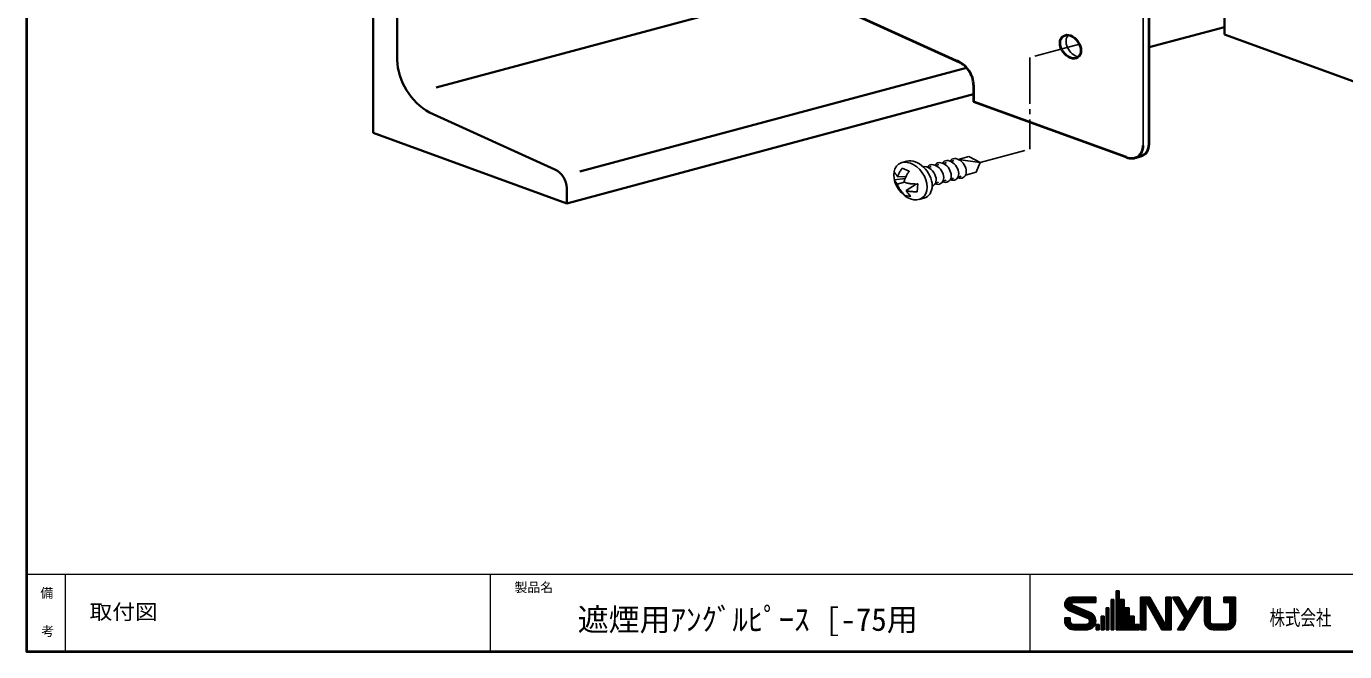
# Model space of a CAD drawing. Units: millimetres on the paper. Extents: x -606 to 595, y -152 to 420.
# Drawn here: x -606 to -350.2, y -151.5 to -30.2 of the extents above; entities that cross this region are included whole.
import ezdxf
from ezdxf.enums import TextEntityAlignment as Align

# ---------------------------------------------------------------- set-up
doc = ezdxf.new("R2010")
doc.units = ezdxf.units.MM
doc.linetypes.add('CHAIN2', pattern=[12, 9, -1, 1, -1])
for name, color, linetype, lineweight in [('0-1_遮煙ﾋﾟｰｽ', 7, 'Continuous', 40), ('0-2_ﾋﾞｽ', 4, 'Continuous', 25), ('0-3_鉄板', 4, 'Continuous', 25), ('0-7', 3, 'Continuous', 35), ('F-0', 4, 'Continuous', 25)]:
    doc.layers.add(name, color=color, linetype=linetype, lineweight=lineweight)
doc.layers.add('F-2', color=7, linetype='Continuous')
doc.layers.add('F-3', color=7, linetype='Continuous')
doc.styles.add('ＭＳ ゴシック', font='')
doc.styles.get('ＭＳ ゴシック').set_extended_font_data('MS Gothic')

msp = doc.modelspace()

# ---------------------------------------------------------------- linework, layer by layer
at = {"layer": '0-1_遮煙ﾋﾟｰｽ', "color": 4, "lineweight": 25}
msp.add_line((-389.286, -53.291), (-389.286, 14.711), dxfattribs=at)
at = {"layer": '0-1_遮煙ﾋﾟｰｽ'}
for p, q in [((-388.127, -52.98), (-388.127, 15.022)), ((-450.716, -25.424), (-424.914, -37.137)), ((-422.176, -41.584), (-422.176, -44.818)), ((-392.573, -55.593), (-422.176, -44.818)), ((-390.898, -55.713), (-389.739, -55.403))]:
    msp.add_line(p, q, dxfattribs=at)
msp.add_ellipse((-403.382, -34.159), major_axis=(-1.434, 2.048), ratio=0.7, dxfattribs=at)
at = {"layer": '0-1_遮煙ﾋﾟｰｽ', "color": 4, "lineweight": 25}
msp.add_ellipse((-402.223, -33.848), major_axis=(-1.434, 2.048), ratio=0.7, start_param=0.0894526, end_param=2.5531968, dxfattribs=at)
at = {"layer": '0-1_遮煙ﾋﾟｰｽ'}
for centre, start_param, end_param in [((-425.465, -40.387), 3.9265462, 5.4976389), ((-392.575, -52.092), 2.3560463, 3.927139), ((-391.416, -51.781), 2.8913039, 3.927139)]:
    msp.add_ellipse(centre, major_axis=(-2.326, 3.322), ratio=0.7, start_param=start_param, end_param=end_param, dxfattribs=at)
at = {"layer": '0-2_ﾋﾞｽ', "linetype": 'CHAIN2'}
for p, q in [((-401.639, -33.692), (-411.25, -36.267)), ((-411.25, -36.267), (-411.25, -54)), ((-420.909, -56.588), (-411.25, -54))]:
    msp.add_line(p, q, dxfattribs=at)
at = {"layer": '0-2_ﾋﾞｽ'}
for p, q in [((-426.006, -56.247), (-426.611, -56.409)), ((-423.078, -55.463), (-425.147, -56.017)), ((-420.909, -56.588), (-425.147, -56.017)), ((-420.909, -56.588), (-423.078, -55.463)), ((-437.612, -58.384), (-437.614, -58.38)), ((-437.571, -58.449), (-437.612, -58.384)), ((-437.53, -58.514), (-437.571, -58.449)), ((-437.488, -58.579), (-437.53, -58.514)), ((-437.447, -58.644), (-437.488, -58.579)), ((-437.406, -58.709), (-437.447, -58.644)), ((-437.364, -58.773), (-437.406, -58.709)), ((-437.322, -58.836), (-437.364, -58.773)), ((-437.28, -58.9), (-437.322, -58.836)), ((-436.088, -56.64), (-435.122, -56.381)), ((-434.666, -58.268), (-436.063, -57.737)), ((-430.398, -57.424), (-431.004, -57.586)), ((-428.934, -57.032), (-429.539, -57.194)), ((-427.47, -56.639), (-428.075, -56.802)), ((-421.669, -58.498), (-423.738, -59.053)), ((-420.909, -56.588), (-421.669, -58.498)), ((-437.53, -60.014), (-437.571, -59.949)), ((-437.568, -59.953), (-435.487, -59.752)), ((-437.488, -60.079), (-437.53, -60.014)), ((-437.447, -60.144), (-437.488, -60.079)), ((-437.406, -60.209), (-437.447, -60.144)), ((-437.364, -60.273), (-437.406, -60.209)), ((-437.322, -60.336), (-437.364, -60.273)), ((-437.28, -60.4), (-437.322, -60.336)), ((-437.238, -58.963), (-437.28, -58.9)), ((-437.238, -60.463), (-437.28, -60.4)), ((-437.195, -59.025), (-437.238, -58.963)), ((-437.195, -60.525), (-437.238, -60.463)), ((-437.152, -59.086), (-437.195, -59.025)), ((-437.152, -60.586), (-437.195, -60.525)), ((-437.109, -59.148), (-437.152, -59.086)), ((-437.109, -60.648), (-437.152, -60.586)), ((-437.065, -59.208), (-437.109, -59.148)), ((-437.065, -60.708), (-437.109, -60.648)), ((-437.021, -59.268), (-437.065, -59.208)), ((-437.021, -60.768), (-437.065, -60.708)), ((-436.976, -59.326), (-437.021, -59.268)), ((-437.001, -60.793), (-437.021, -60.768)), ((-437.001, -60.793), (-435.591, -60.441)), ((-437.001, -60.793), (-436.987, -60.843)), ((-436.987, -60.843), (-436.953, -60.946)), ((-436.942, -59.37), (-436.976, -59.326)), ((-436.953, -60.946), (-436.914, -61.048)), ((-436.942, -59.37), (-435.32, -59.36)), ((-436.914, -61.048), (-436.871, -61.15)), ((-436.871, -61.15), (-436.824, -61.252)), ((-436.824, -61.252), (-436.773, -61.354)), ((-436.773, -61.354), (-436.717, -61.455)), ((-435.652, -60.381), (-435.657, -60.412)), ((-435.253, -62.063), (-433.341, -60.789)), ((-433.021, -60.782), (-433.153, -62.286)), ((-428.99, -60.46), (-429.595, -60.622)), ((-427.526, -60.068), (-428.131, -60.23)), ((-426.061, -59.675), (-426.667, -59.837)), ((-424.597, -59.283), (-425.202, -59.445)), ((-436.717, -61.455), (-436.659, -61.556)), ((-436.659, -61.556), (-436.597, -61.657)), ((-436.597, -61.657), (-436.531, -61.758)), ((-436.531, -61.758), (-436.463, -61.858)), ((-436.463, -61.858), (-436.391, -61.959)), ((-436.391, -61.959), (-436.317, -62.059)), ((-436.317, -62.059), (-436.24, -62.159)), ((-436.24, -62.159), (-436.161, -62.259)), ((-436.161, -62.259), (-436.08, -62.358)), ((-436.08, -62.358), (-435.997, -62.458)), ((-435.997, -62.458), (-435.912, -62.557)), ((-435.912, -62.557), (-435.825, -62.657)), ((-435.825, -62.657), (-435.737, -62.756)), ((-435.737, -62.756), (-435.648, -62.855)), ((-435.648, -62.855), (-435.558, -62.954)), ((-435.558, -62.954), (-435.496, -63.022)), ((-435.496, -63.022), (-434.394, -63.195)), ((-435.253, -62.063), (-435.249, -62.069)), ((-435.249, -62.069), (-435.187, -62.17)), ((-435.187, -62.17), (-435.122, -62.271)), ((-435.122, -62.271), (-435.053, -62.371)), ((-435.053, -62.371), (-434.982, -62.472)), ((-434.982, -62.472), (-434.907, -62.572)), ((-434.907, -62.572), (-434.831, -62.672)), ((-434.831, -62.672), (-434.752, -62.772)), ((-434.752, -62.772), (-434.67, -62.871)), ((-434.67, -62.871), (-434.587, -62.971)), ((-434.587, -62.971), (-434.502, -63.07)), ((-434.502, -63.07), (-434.416, -63.17)), ((-434.416, -63.17), (-434.394, -63.195)), ((-432.776, -63.784), (-431.81, -63.525))]:
    msp.add_line(p, q, dxfattribs=at)
for points in [[(-436.063, -57.737), (-436.127, -57.83), (-436.22, -57.968), (-436.31, -58.106), (-436.396, -58.243), (-436.479, -58.38), (-436.558, -58.517), (-436.632, -58.654), (-436.702, -58.79), (-436.767, -58.926), (-436.827, -59.062), (-436.882, -59.197), (-436.93, -59.332), (-436.942, -59.37)], [(-434.666, -58.268), (-434.718, -58.343), (-434.811, -58.481), (-434.901, -58.619), (-434.987, -58.756), (-435.07, -58.893), (-435.148, -59.03), (-435.223, -59.167), (-435.293, -59.303), (-435.358, -59.439), (-435.418, -59.575), (-435.472, -59.71), (-435.521, -59.845), (-435.563, -59.98), (-435.6, -60.114), (-435.629, -60.248), (-435.652, -60.381)], [(-433.021, -60.782), (-433.095, -60.784), (-433.288, -60.789), (-433.479, -60.79), (-433.668, -60.787), (-433.855, -60.781), (-434.04, -60.771), (-434.222, -60.757), (-434.402, -60.738), (-434.578, -60.714), (-434.752, -60.685), (-434.923, -60.65), (-435.09, -60.609), (-435.254, -60.563), (-435.414, -60.51), (-435.57, -60.45), (-435.657, -60.412)], [(-433.153, -62.286), (-433.288, -62.289), (-433.479, -62.29), (-433.668, -62.287), (-433.855, -62.281), (-434.04, -62.271), (-434.222, -62.257), (-434.402, -62.238), (-434.578, -62.214), (-434.752, -62.185), (-434.923, -62.15), (-435.09, -62.109), (-435.253, -62.063)]]:
    msp.add_lwpolyline(points, dxfattribs=at)
msp.add_ellipse((-434.432, -60.212), major_axis=(-2.294, 3.277), ratio=0.7, dxfattribs=at)
for centre, major_axis, start_param, end_param in [((-433.466, -59.953), (-2.294, 3.277), 2.8917115, 6.0341232), ((-426.766, -58.158), (-1.205, 1.72), 2.3685223, 6.5573125), ((-425.302, -57.765), (-1.205, 1.72), 2.3685223, 6.5573125), ((-431.159, -59.335), (-1.205, 1.72), 2.9382561, 5.9875786), ((-429.695, -58.942), (-1.205, 1.72), 2.3685223, 6.5573125), ((-428.23, -58.55), (-1.205, 1.72), 2.3685223, 6.5573125)]:
    msp.add_ellipse(centre, major_axis=major_axis, ratio=0.7, start_param=start_param, end_param=end_param, dxfattribs=at)
at = {"layer": '0-3_鉄板', "color": 2, "lineweight": 35}
for p, q in [((-373.498, 43.225), (-373.498, -31.775)), ((-373.498, -31.775), (-324.978, -49.435))]:
    msp.add_line(p, q, dxfattribs=at)
at = {"layer": '0-7'}
for p, q in [((-538.713, 24.133), (-538.713, -50.867)), ((-534.015, 6.614), (-534.015, -36.763)), ((-526.497, -42.063), (-453.94, -22.621)), ((-388.127, -34.27), (-373.498, -30.35)), ((-498.569, -58.363), (-423.534, -38.257)), ((-501.125, -64.548), (-422.176, -43.393)), ((-503.468, -57.981), (-527.772, -46.918)), ((-538.713, -50.867), (-501.125, -64.548)), ((-501.125, -61.622), (-501.125, -64.548))]:
    msp.add_line(p, q, dxfattribs=at)
msp.add_arc((-505.125, -61.622), 4, 0, 65.52566, dxfattribs=at)
for start_param, end_param in [(0.7849535, 2.1856242), (2.3560463, 2.3566391)]:
    msp.add_ellipse((-526.497, -39.499), major_axis=(-5.316, 7.593), ratio=0.7, start_param=start_param, end_param=end_param, dxfattribs=at)
at = {"layer": 'F-0', "lineweight": 18}
for p, q in [((-606, -136.5), (-216.5, -136.5)), ((-598.5, -136.5), (-598.5, -151.5)), ((-516, -136.5), (-516, -151.5)), ((-411.25, -136.5), (-411.25, -151.5))]:
    msp.add_line(p, q, dxfattribs=at)
at = {"layer": 'F-0'}
for p, q in [((-394.524, -139.729), (-393.924, -139.729)), ((-394.524, -147.256), (-394.524, -139.729)), ((-394.313, -147.256), (-394.313, -139.729)), ((-394.102, -147.256), (-394.102, -139.729)), ((-393.924, -141.394), (-393.924, -139.729)), ((-404.482, -142.316), (-403.141, -142.316)), ((-404.471, -142.105), (-403.113, -142.105)), ((-404.459, -142.527), (-402.928, -142.527)), ((-404.426, -141.894), (-398.487, -141.894)), ((-404.402, -142.738), (-402.42, -142.738)), ((-404.344, -141.683), (-398.487, -141.683)), ((-404.304, -142.949), (-401.911, -142.949)), ((-404.215, -141.472), (-398.487, -141.472)), ((-404.155, -143.16), (-401.403, -143.16)), ((-404.02, -141.261), (-398.487, -141.261)), ((-403.693, -141.05), (-398.487, -141.05)), ((-403.15, -140.928), (-398.487, -140.928)), ((-402.975, -142.508), (-399.555, -143.926)), ((-402.892, -141.961), (-398.487, -141.961)), ((-398.487, -141.961), (-398.487, -140.928)), ((-396.455, -147.256), (-396.455, -143.015)), ((-396.455, -143.015), (-395.911, -143.015)), ((-396.244, -147.256), (-396.244, -143.015)), ((-396.033, -147.256), (-396.033, -143.015)), ((-395.911, -147.256), (-395.911, -143.015)), ((-395.489, -141.394), (-394.945, -141.394)), ((-395.489, -147.256), (-395.489, -141.394)), ((-395.279, -147.256), (-395.279, -141.394)), ((-395.068, -147.256), (-395.068, -141.394)), ((-394.945, -147.256), (-394.945, -141.394)), ((-393.924, -141.394), (-392.958, -141.394)), ((-393.891, -147.256), (-393.891, -141.394)), ((-393.68, -147.256), (-393.68, -141.394)), ((-393.469, -147.256), (-393.469, -141.394)), ((-393.258, -147.256), (-393.258, -141.394)), ((-393.047, -147.256), (-393.047, -141.394)), ((-392.958, -143.015), (-392.958, -141.394)), ((-392.958, -143.015), (-391.992, -143.015)), ((-392.836, -147.256), (-392.836, -143.015)), ((-392.625, -147.256), (-392.625, -143.015)), ((-392.414, -147.256), (-392.414, -143.015)), ((-392.203, -147.256), (-392.203, -143.015)), ((-391.992, -144.636), (-391.992, -143.015)), ((-389.827, -140.928), (-387.996, -140.928)), ((-389.827, -147.256), (-389.827, -140.928)), ((-389.617, -147.256), (-389.617, -140.928)), ((-389.406, -147.256), (-389.406, -140.928)), ((-389.195, -147.256), (-389.195, -140.928)), ((-388.99, -140.904), (-385.422, -147.256)), ((-388.984, -147.256), (-388.984, -140.928)), ((-388.762, -147.256), (-388.762, -141.741)), ((-388.762, -141.741), (-385.664, -147.256)), ((-388.734, -140.928), (-385.18, -147.256)), ((-388.492, -140.928), (-384.938, -147.256)), ((-388.25, -140.928), (-384.782, -147.105)), ((-387.996, -140.928), (-384.898, -146.444)), ((-384.898, -146.444), (-384.898, -140.928)), ((-384.898, -140.928), (-383.832, -140.928)), ((-384.676, -147.256), (-384.676, -140.928)), ((-384.465, -147.256), (-384.465, -140.928)), ((-384.254, -147.256), (-384.254, -140.928)), ((-384.043, -147.256), (-384.043, -140.928)), ((-383.832, -147.256), (-383.832, -140.928)), ((-383.599, -140.928), (-382.36, -140.928)), ((-383.599, -140.928), (-381.222, -144.934)), ((-383.354, -140.928), (-380.97, -144.945)), ((-383.109, -140.928), (-380.847, -144.738)), ((-382.863, -140.928), (-380.724, -144.531)), ((-382.618, -140.928), (-380.602, -144.325)), ((-382.36, -140.928), (-380.602, -143.89)), ((-382.342, -147.256), (-378.586, -140.928)), ((-382.097, -147.256), (-378.34, -140.928)), ((-381.851, -147.256), (-378.095, -140.928)), ((-381.606, -147.256), (-377.85, -140.928)), ((-381.361, -147.256), (-377.604, -140.928)), ((-380.602, -143.89), (-378.844, -140.928)), ((-378.844, -140.928), (-377.604, -140.928)), ((-377.371, -145.591), (-377.371, -140.928)), ((-377.371, -140.928), (-376.305, -140.928)), ((-377.16, -145.719), (-377.16, -140.928)), ((-376.949, -145.719), (-376.949, -140.928)), ((-376.738, -145.719), (-376.738, -140.928)), ((-376.527, -145.719), (-376.527, -140.928)), ((-376.305, -145.591), (-376.305, -140.928)), ((-373.641, -140.928), (-371.376, -140.928)), ((-373.641, -141.994), (-373.641, -140.928)), ((-373.641, -141.994), (-372.442, -141.994)), ((-373.43, -141.994), (-373.43, -140.928)), ((-373.219, -141.994), (-373.219, -140.928)), ((-373.008, -141.994), (-373.008, -140.928)), ((-372.797, -141.994), (-372.797, -140.928)), ((-372.586, -141.994), (-372.586, -140.928)), ((-372.442, -145.591), (-372.442, -141.994)), ((-372.375, -141.994), (-372.375, -140.928)), ((-372.22, -145.719), (-372.22, -140.928)), ((-372.009, -145.719), (-372.009, -140.928)), ((-371.798, -145.719), (-371.798, -140.928)), ((-371.587, -145.719), (-371.587, -140.928)), ((-371.376, -145.591), (-371.376, -140.928)), ((-404.482, -144.925), (-403.45, -144.925)), ((-404.482, -145.524), (-404.482, -144.925)), ((-404.481, -145.058), (-403.449, -145.058)), ((-404.481, -145.269), (-403.449, -145.269)), ((-404.481, -145.48), (-403.449, -145.48)), ((-404.474, -145.691), (-403.436, -145.691)), ((-403.926, -143.371), (-400.894, -143.371)), ((-403.649, -143.526), (-400.116, -144.991)), ((-403.515, -143.582), (-400.386, -143.582)), ((-403.45, -145.558), (-403.45, -144.925)), ((-403.007, -143.792), (-399.877, -143.792)), ((-402.498, -144.003), (-399.393, -144.003)), ((-401.989, -144.214), (-399.088, -144.214)), ((-401.481, -144.425), (-398.881, -144.425)), ((-400.973, -144.636), (-398.733, -144.636)), ((-400.464, -144.847), (-398.625, -144.847)), ((-399.98, -145.058), (-398.551, -145.058)), ((-399.775, -145.269), (-398.506, -145.269)), ((-399.696, -145.48), (-398.488, -145.48)), ((-399.694, -145.691), (-398.495, -145.691)), ((-397.421, -144.636), (-396.877, -144.636)), ((-397.421, -147.256), (-397.421, -144.636)), ((-397.21, -147.256), (-397.21, -144.636)), ((-396.999, -147.256), (-396.999, -144.636)), ((-396.877, -147.256), (-396.877, -144.636)), ((-391.992, -144.636), (-391.026, -144.636)), ((-391.992, -147.256), (-391.992, -144.636)), ((-391.781, -147.256), (-391.781, -144.636)), ((-391.57, -147.256), (-391.57, -144.636)), ((-391.36, -147.256), (-391.36, -144.636)), ((-391.149, -147.256), (-391.149, -144.636)), ((-391.026, -146.257), (-391.026, -144.636)), ((-382.6, -147.256), (-381.222, -144.934)), ((-377.371, -145.613), (-377.349, -145.613)), ((-377.366, -145.719), (-376.291, -145.719)), ((-372.456, -145.719), (-371.381, -145.719)), ((-404.44, -145.902), (-403.354, -145.902)), ((-404.379, -146.113), (-403.152, -146.113)), ((-404.287, -146.324), (-398.682, -146.324)), ((-404.157, -146.535), (-398.812, -146.535)), ((-403.978, -146.746), (-398.99, -146.746)), ((-403.724, -146.957), (-399.244, -146.957)), ((-403.298, -147.167), (-399.671, -147.167)), ((-402.783, -146.224), (-400.25, -146.224)), ((-402.75, -147.256), (-400.075, -147.256)), ((-399.96, -146.113), (-398.59, -146.113)), ((-399.767, -145.902), (-398.529, -145.902)), ((-398.387, -147.256), (-398.387, -146.257)), ((-398.387, -146.257), (-397.843, -146.257)), ((-398.387, -147.256), (-397.843, -147.256)), ((-398.211, -147.256), (-398.211, -146.257)), ((-398, -147.256), (-398, -146.257)), ((-397.843, -147.256), (-397.843, -146.257)), ((-397.421, -147.256), (-396.877, -147.256)), ((-396.455, -147.256), (-395.911, -147.256)), ((-395.489, -147.256), (-394.945, -147.256)), ((-394.524, -147.256), (-390.061, -147.256)), ((-391.026, -146.257), (-390.061, -146.257)), ((-390.938, -147.256), (-390.938, -146.257)), ((-390.727, -147.256), (-390.727, -146.257)), ((-390.516, -147.256), (-390.516, -146.257)), ((-390.305, -147.256), (-390.305, -146.257)), ((-390.094, -147.256), (-390.094, -146.257)), ((-390.061, -147.256), (-390.061, -146.257)), ((-389.827, -147.256), (-388.762, -147.256)), ((-385.664, -147.256), (-383.832, -147.256)), ((-382.6, -147.256), (-381.361, -147.256)), ((-377.336, -145.93), (-376.2, -145.93)), ((-377.278, -146.14), (-375.945, -146.14)), ((-377.187, -146.351), (-371.56, -146.351)), ((-377.058, -146.562), (-371.689, -146.562)), ((-376.878, -146.773), (-371.869, -146.773)), ((-376.618, -146.984), (-372.129, -146.984)), ((-376.153, -147.195), (-372.595, -147.195)), ((-375.706, -146.191), (-373.041, -146.191)), ((-375.706, -147.256), (-373.041, -147.256)), ((-372.802, -146.14), (-371.469, -146.14)), ((-372.547, -145.93), (-371.411, -145.93))]:
    msp.add_line(p, q, dxfattribs=at)
at = {"layer": 'F-0', "color": 7, "lineweight": 40}
msp.add_lwpolyline([(-606, 123.5), (-606, -151.5), (-216.5, -151.5)], dxfattribs=at)
at = {"layer": 'F-0'}
for centre, radius, start, end in [((-403.132, -142.279), 1.35, 90.76968, 251.60579), ((-402.866, -142.245), 0.284, 92.62549, 247.52919), ((-402.75, -145.524), 1.732, 179.99979, 270.00009), ((-402.783, -145.558), 0.666, 179.99979, 270.00009), ((-400.318, -145.592), 0.632, 267.5421, 69.85329), ((-400.218, -145.525), 1.731, 269.93188, 67.46921), ((-375.706, -145.591), 1.665, 179.99979, 270.00009), ((-375.706, -145.591), 0.6, 179.99979, 270.00009), ((-373.041, -145.591), 0.6, 270.00009, 0), ((-373.041, -145.591), 1.665, 270.00009, 0)]:
    msp.add_arc(centre, radius, start, end, dxfattribs=at)

# ---------------------------------------------------------------- texts
at = {"layer": 'F-0', "color": 7, "style": 'ＭＳ ゴシック', "width": 0.75}
msp.add_text('株式会社', height=2.933, dxfattribs=at).set_placement((-364.76, -147.275), align=Align.BOTTOM_LEFT)
at = {"layer": 'F-2', "style": 'ＭＳ ゴシック'}
for s, p in [('製品名', (-511.273, -140.502)), ('備', (-603.289, -141.587)), ('考', (-603.11, -149.01))]:
    msp.add_text(s, height=1.833, dxfattribs=at).set_placement(p, align=Align.BOTTOM_LEFT)
at = {"layer": 'F-3', "style": 'ＭＳ ゴシック', "width": 1.1}
msp.add_text('取付図', height=2.933, dxfattribs=at).set_placement((-593.736, -146.132), align=Align.BOTTOM_LEFT)
at = {"layer": 'F-3', "style": 'ＭＳ ゴシック'}
msp.add_text('遮煙用ｱﾝｸﾞﾙﾋﾟｰｽ [-75用', height=4.399, dxfattribs=at).set_placement((-498.999, -148.79), align=Align.BOTTOM_LEFT)

doc.saveas('drawing.dxf')
